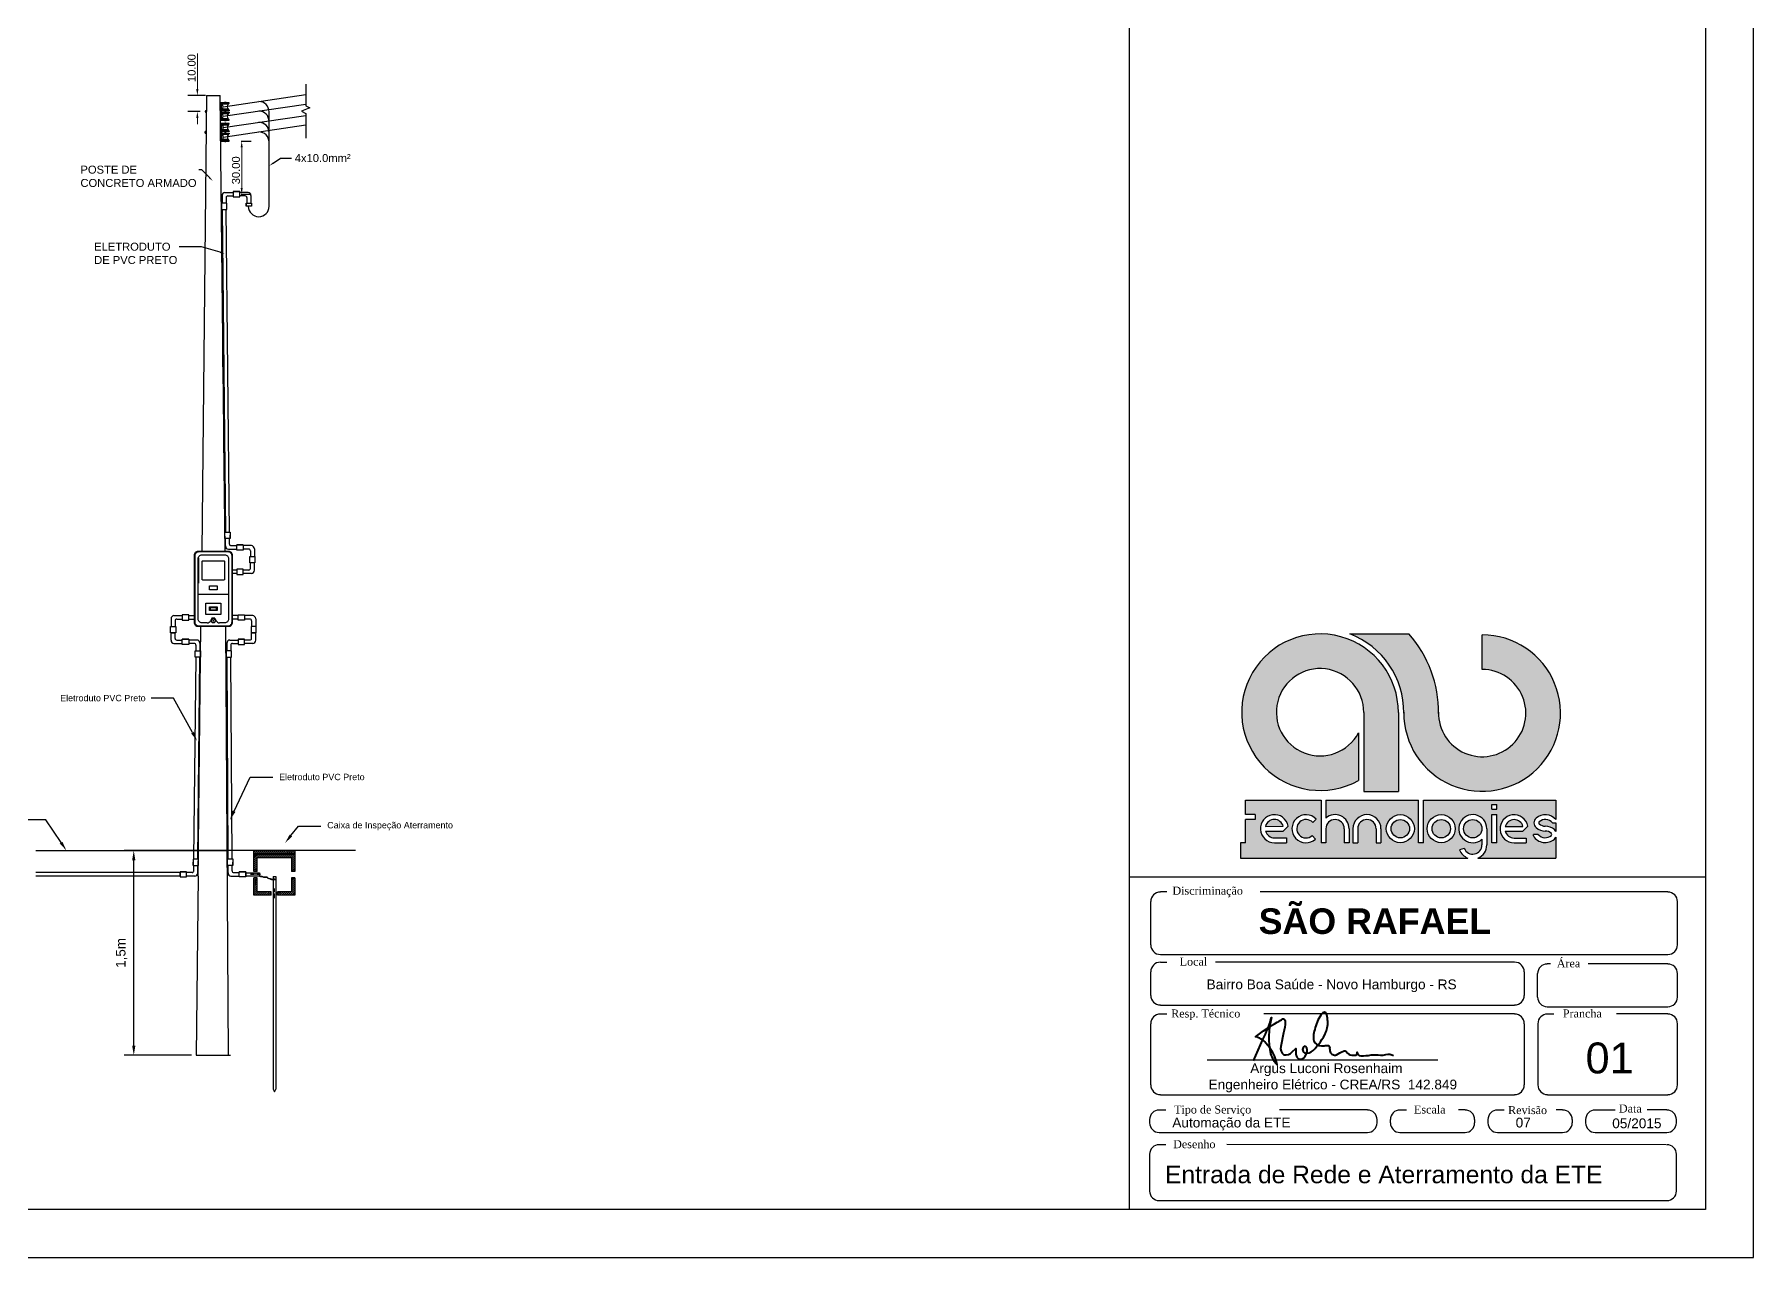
# Model space of a CAD drawing. Header units: millimetres. Extents: x 100 to 940, y 100 to 694.
# Drawn here: x 403 to 940, y 100 to 482 of the extents above; entities that cross this region are included whole.
import ezdxf
from ezdxf import colors
from ezdxf.entities.mleader import LeaderData, LeaderLine
from ezdxf.math import Vec2, Vec3

# ---------------------------------------------------------------- set-up
doc = ezdxf.new("R2010")
doc.units = ezdxf.units.MM
doc.linetypes.add('CENTER', pattern=[2, 1.25, -0.25, 0.25, -0.25])
doc.layers.add('selo', color=7, linetype='Continuous')
doc.styles.add('Notes', font='arial.ttf', dxfattribs={"height": 3})
doc.styles.get("Standard").update_dxf_attribs({"font": 'arial.ttf'})
doc.dimstyles.new('Electrical-Metric', dxfattribs={"dimtxt": 3, "dimasz": 3, "dimexe": 3, "dimexo": 1.5, "dimgap": 2, "dimtad": 1, "dimzin": 3, "dimdsep": 46, "dimtxsty": 'Standard', "dimcen": 3, "dimazin": 2, "dimtfac": 1, "dimtofl": 0, "dimtmove": 0, "dimatfit": 3, "dimfxl": 1, "dimfrac": 1, "dimtolj": 1, "dimtzin": 0, "dimarcsym": 0})
pattern_1 = [(45, (54.67514, -180.71044), (-0.31430896, 0.31430896), [])]

# ---------------------------------------------------------------- blocks, each defined once
blk = doc.blocks.new('*D146')
at = {"color": 0, "linetype": 'Continuous', "lineweight": -2, "transparency": 16777216}
for p, q in [((453.98, 227.25), (430.93, 227.25)), ((433.93, 166.25), (433.93, 224.25)), ((451.95, 163.25), (430.93, 163.25))]:
    blk.add_line(p, q, dxfattribs=at)
at = {"color": 0, "linetype": 'Continuous', "transparency": 16777216}
for points in [[(433.43, 224.25), (434.43, 224.25), (433.93, 227.25)], [(433.43, 166.25), (434.43, 166.25), (433.93, 163.25)]]:
    blk.add_solid(points, dxfattribs=at)
at = {"layer": 'Defpoints', "color": 0, "linetype": 'Continuous', "transparency": 16777216}
for p in [(433.93, 227.25), (455.48, 227.25), (453.45, 163.25)]:
    blk.add_point(p, dxfattribs=at)
at = {"color": 0, "linetype": 'Continuous', "transparency": 16777216, "insert": (430.13, 195.25), "char_height": 3, "attachment_point": 5, "rotation": 90}
blk.add_mtext('\\A1;1,5m', dxfattribs=at)
blk = doc.blocks.new('*D153')
at = {"color": 0, "lineweight": -2, "transparency": 16777216}
for p, q in [((467.48, 449.05), (470.65, 449.05)), ((467.48, 432.4), (470.65, 432.4))]:
    blk.add_line(p, q, dxfattribs=at)
at = {"color": 0, "lineweight": 5, "transparency": 16777216}
blk.add_line((467.65, 434.4), (467.65, 447.05), dxfattribs=at)
at = {"color": 0, "transparency": 16777216}
for points in [[(467.32, 447.05), (467.98, 447.05), (467.65, 449.05)], [(467.32, 434.4), (467.98, 434.4), (467.65, 432.4)]]:
    blk.add_solid(points, dxfattribs=at)
at = {"layer": 'Defpoints', "color": 0, "transparency": 16777216}
for p in [(465.98, 449.05), (467.65, 449.05), (465.98, 432.4)]:
    blk.add_point(p, dxfattribs=at)
at = {"color": 0, "transparency": 16777216, "insert": (465.87, 439.9), "char_height": 2.5, "attachment_point": 5, "rotation": 90}
blk.add_mtext('\\A1;30.00', dxfattribs=at)
blk = doc.blocks.new('*D156')
at = {"color": 0, "lineweight": 5, "transparency": 16777216}
for p, q in [((453.8, 465.27), (453.8, 476.46)), ((453.8, 456.29), (453.8, 454.29))]:
    blk.add_line(p, q, dxfattribs=at)
at = {"color": 0, "lineweight": -2, "transparency": 16777216}
for p, q in [((456.3, 463.27), (450.8, 463.27)), ((454.73, 458.29), (450.8, 458.29))]:
    blk.add_line(p, q, dxfattribs=at)
at = {"color": 0, "transparency": 16777216}
for points in [[(453.46, 465.27), (454.13, 465.27), (453.8, 463.27)], [(453.46, 456.29), (454.13, 456.29), (453.8, 458.29)]]:
    blk.add_solid(points, dxfattribs=at)
at = {"layer": 'Defpoints', "color": 0, "transparency": 16777216}
for p in [(453.8, 463.27), (457.8, 463.27), (456.23, 458.29)]:
    blk.add_point(p, dxfattribs=at)
at = {"color": 0, "transparency": 16777216, "insert": (452.02, 471.86), "char_height": 2.5, "attachment_point": 5, "rotation": 90}
blk.add_mtext('\\A1;10.00', dxfattribs=at)

msp = doc.modelspace()

# ---------------------------------------------------------------- hatches: boundary and pattern name
at = {"linetype": 'Continuous'}
h = msp.add_hatch(dxfattribs=at)
h.set_pattern_fill('ANSI31', color=256, scale=0.14)
h.set_pattern_definition(pattern_1)
h.paths.add_polyline_path([(471.443, 227.246), (471.443, 226.186), (484.293, 226.186), (484.293, 227.246)])
h = msp.add_hatch(dxfattribs=at)
h.set_pattern_fill('ANSI31', color=256, scale=0.14)
h.set_pattern_definition(pattern_1)
h.paths.add_polyline_path([(472.513, 214.396), (472.513, 218.751), (471.443, 218.751), (471.443, 213.326), (476.868, 213.326), (476.868, 214.396)], flags=17)
h.paths.add_polyline_path([(483.223, 220.751), (484.293, 220.751), (484.293, 226.166), (471.443, 226.166), (471.443, 220.751), (472.513, 220.751), (472.513, 225.106), (483.223, 225.106)])
h.paths.add_polyline_path([(484.293, 218.751), (483.223, 218.751), (483.223, 214.396), (478.868, 214.396), (478.868, 213.326), (484.293, 213.326)])
at = {"layer": 'selo'}
h = msp.add_hatch(color=0, dxfattribs=at)
h.dxf.hatch_style = 1
h.paths.add_polyline_path([(832.332, 294.976), (813.803, 294.976, -0.314958), (830.723, 270.213, 2.4111444), (855.212, 294.705), (855.212, 283.859, -2.4512895), (841.58, 270.517, 0.1824425)])
h.paths.add_polyline_path([(835.348, 243.041), (806.369, 243.041), (806.369, 237.406, -0.6429859), (813.628, 234.095), (813.628, 229.71), (812.117, 229.71), (812.117, 234.095, 1), (806.369, 234.095), (806.369, 229.71), (804.858, 229.71), (804.858, 243.041), (781.243, 243.041), (781.243, 238.48), (784.256, 238.48), (784.256, 236.969), (781.231, 236.969), (781.231, 229.71), (779.69, 229.71), (779.69, 224.92), (850.672, 224.92, -0.2140839), (848.152, 227.478), (849.605, 227.91, 0.8212421), (855.136, 229.007), (855.136, 230.784, -4.6020199), (856.647, 234.095), (856.647, 229.007, -0.3092381), (853.852, 224.92), (878.255, 224.92), (878.255, 231.448, -0.100697), (877.776, 230.829, -0.4598796), (871.2, 231.81), (871.2, 232.322), (872.69, 232.32, 0.4270744), (876.814, 231.998, 0.4108773), (876.815, 232.632, 0.1862025), (874.919, 233.365, -0.1813245), (872.046, 234.435, -0.458616), (872.044, 237.41, -0.4177401), (878.255, 236.929), (878.255, 243.041), (836.889, 243.041), (836.889, 229.707), (835.348, 229.707)])
h.paths.add_polyline_path([(834.016, 234.095, -1), (825.247, 234.095, -1)], flags=16)
h.paths.add_polyline_path([(832.506, 234.095, -1), (826.757, 234.095, -1)], flags=0)
h.paths.add_polyline_path([(846.795, 234.095, -1), (838.025, 234.095, -1)], flags=16)
h.paths.add_polyline_path([(845.284, 234.095, -1), (839.536, 234.095, -1)], flags=0)
h.paths.add_polyline_path([(823.586, 234.095), (823.586, 229.71), (822.075, 229.71), (822.075, 234.095, 1), (816.327, 234.095), (816.327, 229.71), (814.816, 229.71), (814.816, 234.095, -1)], flags=16)
h.paths.add_polyline_path([(858.22, 241.686), (859.761, 241.686), (859.761, 240.166), (858.22, 240.166)], flags=16)
h.paths.add_polyline_path([(858.22, 238.48), (859.761, 238.48), (859.761, 229.67), (858.22, 229.67)], flags=16)
h.paths.add_polyline_path([(869.471, 234.88), (867.938, 233.296), (862.393, 233.296, 0.3380231), (865.165, 231.18), (868.911, 231.18), (868.911, 229.67), (865.165, 229.67, -2.1236634)], flags=16)
h.paths.add_polyline_path([(862.385, 234.782, -0.7677784), (867.938, 234.811)], flags=0)
h.paths.add_polyline_path([(803.381, 237.046), (802.27, 236.023, 2.4142136), (802.101, 231.962), (803.124, 230.851, -2.4142136)], flags=16)
h.paths.add_polyline_path([(794.587, 234.921), (793.054, 233.337), (787.508, 233.337, 0.3380231), (790.281, 231.221), (794.027, 231.221), (794.027, 229.71), (790.281, 229.71, -2.1236634)], flags=16)
h.paths.add_polyline_path([(793.054, 234.852), (787.5, 234.823, -0.7677784)], flags=0)
h.paths.add_polyline_path([(826.757, 234.095, 1), (832.506, 234.095, 1)], flags=0)
h.paths.add_polyline_path([(845.284, 234.095, 1), (839.536, 234.095, 1)], flags=0)
h.paths.add_polyline_path([(849.388, 234.095, 1), (855.136, 234.095, 1)], flags=17)
h.paths.add_polyline_path([(867.938, 234.811, 0.7677784), (862.385, 234.782)], flags=0)
h.paths.add_polyline_path([(874.9, 234.875, -0.1813245), (877.774, 233.804, -0.1010132), (878.255, 233.184), (878.255, 235.918), (877.13, 235.919, 0.4270744), (873.006, 236.241, 0.4108773), (873.004, 235.608, 0.1862025)], flags=17)
h.paths.add_polyline_path([(793.054, 234.852, 0.7677784), (787.5, 234.823)], flags=0)
h = msp.add_hatch(color=0, dxfattribs=at)
h.dxf.hatch_style = 1
h.paths.add_polyline_path([(816.575, 249.205), (816.575, 264.057, -8.1827777), (818.191, 270.426), (818.191, 245.768), (829.005, 245.768), (829.005, 270.371, 3.7185239)])
h = msp.add_hatch(color=0, dxfattribs=at)
h.dxf.hatch_style = 1
h.paths.add_polyline_path([(787.5, 234.823), (793.054, 234.852, 0.7677784)])
h.paths.add_polyline_path([(826.757, 234.095, 1), (832.506, 234.095, 1)])
h.paths.add_polyline_path([(839.536, 234.095, 1), (845.284, 234.095, 1)])
h.paths.add_polyline_path([(862.385, 234.782), (867.938, 234.811, 0.7677784)])

# ---------------------------------------------------------------- linework, layer by layer
for p, q in [((745, 115), (745, 679)), ((456.654, 463.246), (460.954, 463.246)), ((461.88, 459.781), (487.648, 463.588)), ((487.648, 466.79), (487.648, 460.082)), ((456.352, 458.415), (456.227, 458.415)), ((456.227, 458.415), (456.227, 458.165)), ((456.227, 458.165), (456.352, 458.165)), ((456.602, 458.54), (456.352, 458.54)), ((456.352, 458.54), (456.352, 458.04)), ((456.352, 458.04), (456.601, 458.039)), ((456.602, 458.54), (456.6, 458.039)), ((463.757, 461.031), (461.007, 461.031)), ((461.007, 461.031), (461.007, 455.531)), ((463.757, 460.781), (461.257, 460.781)), ((461.257, 460.781), (461.257, 458.781)), ((461.257, 458.781), (463.757, 458.781)), ((463.757, 458.531), (461.257, 458.531)), ((461.257, 458.531), (461.257, 458.031)), ((461.257, 458.406), (461.382, 458.406)), ((461.257, 458.406), (461.257, 458.156)), ((461.257, 458.406), (461.382, 458.406)), ((461.257, 458.406), (461.257, 458.156)), ((461.377, 458.331), (461.257, 458.331)), ((461.377, 458.231), (461.257, 458.231)), ((461.382, 458.156), (461.257, 458.156)), ((461.382, 458.156), (461.257, 458.156)), ((461.257, 458.031), (463.757, 458.031)), ((463.757, 457.781), (461.257, 457.781)), ((461.257, 457.781), (461.257, 455.781)), ((461.377, 458.331), (461.382, 458.406)), ((461.377, 458.231), (461.377, 458.331)), ((461.377, 458.231), (461.382, 458.156)), ((461.387, 458.331), (461.382, 458.406)), ((461.387, 458.231), (461.382, 458.156)), ((461.387, 458.231), (461.387, 458.331)), ((463.455, 460.555), (461.558, 460.555)), ((463.455, 457.555), (461.558, 457.555)), ((463.454, 459.009), (461.56, 459.009)), ((463.382, 460.781), (461.632, 460.781)), ((463.382, 458.781), (461.632, 458.781)), ((463.382, 457.781), (461.632, 457.781)), ((461.88, 456.782), (487.648, 460.589)), ((461.913, 453.281), (487.681, 457.088)), ((462.757, 461.081), (462.257, 461.081)), ((462.257, 461.081), (462.257, 461.031)), ((462.257, 461.031), (462.757, 461.031)), ((462.257, 458.531), (462.257, 458.481)), ((462.757, 458.531), (462.257, 458.531)), ((462.257, 458.481), (462.757, 458.481)), ((462.757, 458.081), (462.257, 458.081)), ((462.257, 458.081), (462.257, 458.031)), ((462.257, 458.031), (462.757, 458.031)), ((462.632, 461.131), (462.382, 461.131)), ((462.382, 461.131), (462.382, 461.081)), ((462.382, 458.481), (462.382, 458.431)), ((462.382, 458.431), (462.632, 458.431)), ((462.632, 458.131), (462.382, 458.131)), ((462.382, 458.131), (462.382, 458.081)), ((462.632, 461.081), (462.632, 461.131)), ((462.632, 458.431), (462.632, 458.481)), ((462.632, 458.081), (462.632, 458.131)), ((462.757, 461.031), (462.757, 461.081)), ((462.757, 458.481), (462.757, 458.531)), ((462.757, 458.031), (462.757, 458.081)), ((463.757, 460.781), (463.757, 461.031)), ((463.757, 458.781), (463.757, 458.531)), ((463.757, 458.031), (463.757, 457.781)), ((476.225, 428.65), (476.225, 458.17)), ((488.962, 459.463), (486.306, 458.416)), ((486.306, 458.416), (487.648, 457.702)), ((487.648, 460.082), (488.962, 459.463)), ((487.648, 457.702), (487.648, 449.938)), ((456.283, 451.916), (456.158, 451.916)), ((456.158, 451.916), (456.158, 451.666)), ((456.158, 451.666), (456.283, 451.666)), ((456.533, 452.041), (456.283, 452.041)), ((456.283, 452.041), (456.283, 451.541)), ((456.283, 451.541), (456.532, 451.54)), ((456.533, 452.041), (456.531, 451.54)), ((461.007, 455.531), (463.757, 455.531)), ((463.79, 454.532), (461.04, 454.532)), ((461.04, 454.532), (461.04, 449.032)), ((461.257, 455.781), (463.757, 455.781)), ((463.79, 454.282), (461.29, 454.282)), ((461.29, 454.282), (461.29, 452.282)), ((461.29, 452.282), (463.79, 452.282)), ((463.79, 452.032), (461.29, 452.032)), ((461.29, 452.032), (461.29, 451.532)), ((461.29, 451.907), (461.415, 451.907)), ((461.29, 451.907), (461.29, 451.657)), ((461.29, 451.907), (461.415, 451.907)), ((461.29, 451.907), (461.29, 451.657)), ((461.29, 451.907), (461.415, 451.907)), ((461.29, 451.907), (461.29, 451.657)), ((461.41, 451.832), (461.29, 451.832)), ((461.41, 451.732), (461.29, 451.732)), ((461.415, 451.657), (461.29, 451.657)), ((461.415, 451.657), (461.29, 451.657)), ((461.415, 451.657), (461.29, 451.657)), ((461.29, 451.532), (463.79, 451.532)), ((463.79, 451.282), (461.29, 451.282)), ((461.29, 451.282), (461.29, 449.282)), ((461.41, 451.832), (461.415, 451.907)), ((461.41, 451.732), (461.41, 451.832)), ((461.41, 451.732), (461.415, 451.657)), ((461.42, 451.832), (461.415, 451.907)), ((461.42, 451.732), (461.415, 451.657)), ((461.42, 451.732), (461.42, 451.832)), ((463.454, 456.009), (461.56, 456.009)), ((463.488, 454.055), (461.591, 454.055)), ((463.487, 452.509), (461.593, 452.509)), ((463.382, 455.781), (461.632, 455.781)), ((463.415, 454.282), (461.665, 454.282)), ((463.415, 452.282), (461.665, 452.282)), ((463.415, 451.282), (461.665, 451.282)), ((461.913, 450.281), (487.681, 454.088)), ((462.257, 455.531), (462.257, 455.481)), ((462.757, 455.531), (462.257, 455.531)), ((462.257, 455.481), (462.757, 455.481)), ((462.79, 454.582), (462.29, 454.582)), ((462.29, 454.582), (462.29, 454.532)), ((462.29, 454.532), (462.79, 454.532)), ((462.29, 452.032), (462.29, 451.982)), ((462.79, 452.032), (462.29, 452.032)), ((462.29, 451.982), (462.79, 451.982)), ((462.79, 451.582), (462.29, 451.582)), ((462.29, 451.582), (462.29, 451.532)), ((462.29, 451.532), (462.79, 451.532)), ((462.382, 455.481), (462.382, 455.431)), ((462.382, 455.431), (462.632, 455.431)), ((462.665, 454.632), (462.415, 454.632)), ((462.415, 454.632), (462.415, 454.582)), ((462.415, 451.982), (462.415, 451.932)), ((462.415, 451.932), (462.665, 451.932)), ((462.665, 451.632), (462.415, 451.632)), ((462.415, 451.632), (462.415, 451.582)), ((462.632, 455.431), (462.632, 455.481)), ((462.665, 454.582), (462.665, 454.632)), ((462.665, 451.932), (462.665, 451.982)), ((462.665, 451.582), (462.665, 451.632)), ((462.757, 455.481), (462.757, 455.531)), ((462.79, 454.532), (462.79, 454.582)), ((462.79, 451.982), (462.79, 452.032)), ((462.79, 451.532), (462.79, 451.582)), ((463.757, 455.531), (463.757, 455.781)), ((463.79, 454.282), (463.79, 454.532)), ((463.79, 452.282), (463.79, 452.032)), ((463.79, 451.532), (463.79, 451.282)), ((461.04, 449.032), (463.79, 449.032)), ((461.29, 449.282), (463.79, 449.282)), ((463.488, 451.055), (461.591, 451.055)), ((463.487, 449.509), (461.593, 449.509)), ((463.415, 449.282), (461.665, 449.282)), ((462.29, 449.032), (462.29, 448.982)), ((462.79, 449.032), (462.29, 449.032)), ((462.29, 448.982), (462.79, 448.982)), ((462.415, 448.982), (462.415, 448.932)), ((462.415, 448.932), (462.665, 448.932)), ((462.665, 448.932), (462.665, 448.982)), ((462.79, 448.982), (462.79, 449.032)), ((463.79, 449.032), (463.79, 449.282)), ((461.509, 431.99), (461.509, 429.649)), ((462.419, 432.987), (465.026, 432.987)), ((462.776, 431.399), (462.776, 429.649)), ((463.276, 431.899), (465.026, 431.899)), ((465.026, 433.259), (467.026, 433.259)), ((465.026, 431.81), (465.026, 431.626)), ((469.632, 432.987), (467.026, 432.987)), ((468.776, 431.899), (467.026, 431.899)), ((469.276, 431.399), (469.276, 429.649)), ((470.542, 431.99), (470.542, 429.649)), ((461.509, 429.649), (461.326, 429.649)), ((461.326, 429.649), (461.326, 427.649)), ((461.405, 427.649), (462.88, 427.649)), ((461.53, 427.649), (462.584, 326.817)), ((463.851, 326.817), (462.797, 427.649)), ((469.092, 429.649), (469.092, 428.649)), ((470.725, 428.649), (469.092, 428.649)), ((470.542, 429.649), (470.725, 429.649)), ((462.584, 324.817), (462.401, 324.817)), ((462.584, 322.476), (462.584, 324.817)), ((463.851, 323.067), (463.851, 324.817)), ((464.034, 324.817), (464.034, 325.817)), ((464.351, 322.567), (466.101, 322.567)), ((468.101, 322.84), (466.101, 322.84)), ((470.707, 322.567), (468.101, 322.567)), ((454.117, 318.804), (454.117, 314.817)), ((463.494, 321.479), (466.101, 321.479)), ((469.851, 321.479), (468.101, 321.479)), ((468.101, 321.39), (468.101, 321.207)), ((470.351, 320.979), (470.351, 319.229)), ((470.351, 317.204), (470.351, 317.229)), ((470.351, 315.454), (470.351, 317.204)), ((471.617, 321.57), (471.617, 319.229)), ((471.617, 319.229), (471.8, 319.229)), ((471.617, 314.863), (471.617, 317.204)), ((471.8, 319.229), (471.8, 317.229)), ((454.117, 314.817), (454.117, 310.83)), ((466.101, 314.954), (464.711, 314.954)), ((466.101, 313.866), (464.711, 313.866)), ((466.101, 313.777), (466.101, 313.594)), ((469.851, 314.954), (468.101, 314.954)), ((470.707, 313.866), (468.101, 313.866)), ((451.096, 300.776), (451.096, 300.96)), ((466.513, 300.776), (466.513, 300.96)), ((445.58, 299.69), (445.58, 297.349)), ((446.49, 300.687), (449.096, 300.687)), ((446.846, 299.099), (446.846, 297.349)), ((446.846, 297.349), (446.846, 297.324)), ((447.346, 299.599), (449.096, 299.599)), ((451.096, 300.687), (452.898, 300.687)), ((451.096, 299.599), (452.898, 299.599)), ((454.051, 219.28), (454.899, 297.246)), ((466.513, 300.687), (464.711, 300.687)), ((466.513, 299.599), (464.711, 299.599)), ((471.119, 300.687), (468.513, 300.687)), ((470.263, 299.599), (468.513, 299.599)), ((470.763, 299.099), (470.763, 297.349)), ((470.763, 297.349), (470.763, 297.324)), ((472.029, 299.69), (472.029, 297.349)), ((445.58, 295.324), (446.846, 295.324)), ((445.58, 292.983), (445.58, 295.324)), ((446.49, 291.986), (449.096, 291.986)), ((446.846, 293.574), (446.846, 295.324)), ((447.346, 293.074), (449.096, 293.074)), ((451.096, 293.347), (449.096, 293.347)), ((453.703, 293.074), (451.096, 293.074)), ((452.846, 291.986), (451.096, 291.986)), ((451.096, 291.897), (451.096, 291.714)), ((453.346, 291.486), (453.346, 289.736)), ((454.612, 292.077), (454.612, 289.736)), ((462.997, 292.077), (462.997, 289.736)), ((463.907, 293.074), (466.513, 293.074)), ((464.263, 291.486), (464.263, 289.736)), ((464.763, 291.986), (466.513, 291.986)), ((466.513, 293.347), (468.513, 293.347)), ((466.513, 291.897), (466.513, 291.714)), ((470.263, 293.074), (468.513, 293.074)), ((471.119, 291.986), (468.513, 291.986)), ((470.763, 293.574), (470.763, 295.324)), ((472.029, 295.324), (470.763, 295.324)), ((472.029, 292.983), (472.029, 295.324)), ((453.324, 287.736), (452.635, 224.618)), ((454.716, 287.736), (453.242, 287.736)), ((453.901, 224.618), (454.591, 287.736)), ((454.612, 289.736), (454.796, 289.736)), ((454.796, 289.736), (454.796, 287.736)), ((462.997, 289.736), (462.813, 289.736)), ((462.813, 289.736), (462.813, 287.736)), ((462.893, 287.736), (464.367, 287.736)), ((463.008, 287.736), (463.373, 224.618)), ((464.639, 224.618), (464.275, 287.736)), ((454.138, 227.246), (453.05, 227.246)), ((454.138, 227.246), (463.471, 227.246)), ((448.409, 220.35), (403.354, 220.35)), ((448.409, 220.622), (450.409, 220.622)), ((448.409, 219.262), (448.409, 220.35)), ((452.159, 220.35), (450.409, 220.35)), ((452.476, 222.6), (452.476, 223.6)), ((452.659, 220.85), (452.659, 222.6)), ((453.925, 220.258), (453.925, 222.6)), ((453.925, 222.6), (454.109, 222.6)), ((463.385, 222.618), (463.201, 222.618)), ((463.385, 220.277), (463.385, 222.618)), ((464.651, 220.868), (464.651, 222.618)), ((464.834, 222.618), (464.834, 223.618)), ((465.151, 220.368), (466.901, 220.368)), ((468.901, 220.641), (466.901, 220.641)), ((468.901, 219.28), (468.901, 220.368)), ((484.293, 220.751), (483.223, 220.751)), ((448.409, 219.262), (403.354, 219.262)), ((448.409, 219.173), (448.409, 218.989)), ((453.015, 219.262), (450.409, 219.262)), ((464.295, 219.28), (466.901, 219.28)), ((468.901, 219.191), (468.901, 219.007)), ((477.46, 219.099), (478.276, 219.099)), ((484.293, 218.751), (483.223, 218.751))]:
    msp.add_line(p, q)
at = {"linetype": 'Continuous'}
for p, q in [((456.654, 463.246), (455.156, 320.871)), ((462.442, 320.871), (460.954, 463.246)), ((461.811, 378.446), (461.73, 390.442)), ((462.442, 320.871), (462.057, 355.946)), ((463.53, 307.286), (454.08, 307.286)), ((463.53, 309.058), (463.53, 305.515)), ((458.332, 299.862), (457.948, 299.085)), ((459.277, 299.862), (458.332, 299.862)), ((459.277, 299.862), (459.661, 299.085)), ((463.545, 163.246), (462.701, 297.246)), ((403.354, 227.246), (463.471, 227.246)), ((503.223, 227.246), (439.663, 227.246)), ((468.901, 220.295), (473.229, 220.295)), ((472.513, 220.751), (471.443, 220.751)), ((473.229, 220.295), (473.229, 219.207)), ((454.051, 219.28), (453.454, 163.246)), ((473.229, 219.207), (468.901, 219.202)), ((472.513, 218.751), (471.443, 218.751)), ((473.229, 219.403), (473.513, 219.27)), ((473.229, 219.256), (473.531, 219.11)), ((473.513, 219.27), (473.958, 219.27)), ((473.531, 219.11), (473.778, 219.11)), ((473.778, 219.11), (474.047, 219.11)), ((473.958, 219.27), (474.361, 219.025)), ((474.047, 219.11), (474.417, 218.931)), ((474.361, 219.025), (474.664, 219.025)), ((474.417, 218.931), (474.776, 218.931)), ((474.664, 219.025), (475.057, 219.025)), ((474.776, 218.931), (475.034, 218.931)), ((475.034, 218.931), (475.472, 218.931)), ((475.057, 219.025), (475.472, 219.025)), ((475.472, 219.025), (475.965, 218.645)), ((475.472, 218.931), (475.774, 218.628)), ((475.774, 218.628), (476.167, 218.483)), ((475.965, 218.645), (476.195, 218.531)), ((476.167, 218.483), (476.425, 218.483)), ((476.195, 218.531), (476.537, 218.531)), ((476.425, 218.483), (476.806, 218.303)), ((476.537, 218.531), (476.851, 218.383)), ((476.806, 218.303), (476.997, 218.214)), ((476.851, 218.383), (477.11, 218.261)), ((476.997, 218.214), (477.46, 218.214)), ((477.11, 218.261), (477.322, 218.261)), ((477.322, 218.261), (477.46, 218.261)), ((477.46, 219.099), (477.46, 152.637)), ((478.018, 218.261), (477.46, 218.261)), ((477.46, 218.214), (477.704, 218.214)), ((477.704, 218.214), (477.523, 218.214)), ((477.704, 218.214), (478.096, 218.214)), ((478.276, 218.214), (477.704, 218.214)), ((477.782, 218.261), (478.276, 218.261)), ((478.276, 219.099), (478.276, 152.637)), ((476.868, 213.326), (476.868, 214.396)), ((478.868, 213.326), (478.868, 214.396)), ((453.454, 163.246), (464.154, 163.246)), ((477.46, 152.637), (477.868, 151.821)), ((477.868, 151.821), (478.276, 152.637))]:
    msp.add_line(p, q, dxfattribs=at)
at = {"linetype": 'CENTER'}
for p, q in [((473.513, 219.751), (470.443, 219.751)), ((477.868, 212.326), (477.868, 215.396))]:
    msp.add_line(p, q, dxfattribs=at)
for points in [[(100, 100), (940, 100), (940, 693.939), (100, 693.939)], [(150, 679), (925, 679), (925, 115), (150, 115)], [(465.026, 433.259), (465.026, 431.626), (467.026, 431.626), (467.026, 433.259)], [(462.959, 429.649), (461.326, 429.649), (461.326, 427.649), (462.959, 427.649)], [(462.401, 326.817), (464.034, 326.817), (464.034, 324.817), (462.401, 324.817)], [(468.101, 322.84), (468.101, 321.207), (466.101, 321.207), (466.101, 322.84)], [(470.167, 319.229), (471.8, 319.229), (471.8, 317.229), (470.167, 317.229)], [(466.101, 315.227), (466.101, 313.594), (468.101, 313.594), (468.101, 315.227)], [(451.096, 299.327), (451.096, 300.96), (449.096, 300.96), (449.096, 299.327)], [(466.513, 299.326), (466.513, 300.96), (468.513, 300.96), (468.513, 299.326)], [(447.03, 295.324), (445.396, 295.324), (445.396, 297.324), (447.03, 297.324)], [(470.58, 295.324), (472.213, 295.324), (472.213, 297.324), (470.58, 297.324)], [(451.096, 293.347), (451.096, 291.714), (449.096, 291.714), (449.096, 293.347)], [(466.513, 293.347), (466.513, 291.714), (468.513, 291.714), (468.513, 293.347)], [(453.163, 289.736), (454.796, 289.736), (454.796, 287.736), (453.163, 287.736)], [(464.447, 289.736), (462.813, 289.736), (462.813, 287.736), (464.447, 287.736)], [(448.409, 220.622), (448.409, 218.989), (450.409, 218.989), (450.409, 220.622)], [(454.109, 224.6), (452.476, 224.6), (452.476, 222.6), (454.109, 222.6)], [(463.201, 224.618), (464.834, 224.618), (464.834, 222.618), (463.201, 222.618)], [(468.901, 220.641), (468.901, 219.007), (466.901, 219.007), (466.901, 220.641)]]:
    msp.add_lwpolyline(points, close=True)
for points in [[(469.092, 428.649), (469.092, 429.649), (470.725, 429.649), (470.725, 428.649)], [(464.034, 325.817), (464.034, 324.817), (462.401, 324.817), (462.401, 325.817)], [(452.476, 223.6), (452.476, 222.6), (454.109, 222.6), (454.109, 223.6)], [(464.834, 223.618), (464.834, 222.618), (463.201, 222.618), (463.201, 223.618)]]:
    msp.add_lwpolyline(points)
at = {"linetype": 'Continuous'}
for points in [[(454.08, 320.871), (463.53, 320.871, -0.4142136), (464.711, 319.69), (464.711, 298.427, -0.4142136), (463.53, 297.246), (454.08, 297.246, -0.4142136), (452.898, 298.427), (452.898, 319.69, -0.4142136)], [(454.257, 320.694), (463.352, 320.694, -0.4142136), (464.534, 319.512), (464.534, 298.604, -0.4142136), (463.352, 297.423), (454.257, 297.423, -0.4142136), (453.076, 298.604), (453.076, 319.512, -0.4142136)]]:
    msp.add_lwpolyline(points, format="xyb", close=True, dxfattribs=at)
msp.add_lwpolyline([(456.889, 298.427), (455.261, 298.427, -0.4142136), (454.08, 299.608), (454.08, 318.508, -0.4142136), (455.261, 319.69), (462.348, 319.69, -0.4142136), (463.53, 318.508), (463.53, 299.608, -0.4142136), (462.348, 298.427), (460.72, 298.427)], format="xyb", dxfattribs=at)
msp.add_lwpolyline([(455.494, 317.807), (462.115, 317.807, -0.4142136), (462.325, 317.597), (462.325, 312.037, -0.4142136), (462.115, 311.827), (455.494, 311.827, -0.4142136), (455.284, 312.037), (455.284, 317.597, -0.4142136)], format="xyb", close=True)
for points in [[(457.623, 309.973), (459.986, 309.973), (459.986, 308.791), (457.623, 308.791)], [(456.442, 304.629), (461.167, 304.629), (461.167, 301.085), (456.442, 301.085)], [(457.623, 303.447), (459.986, 303.447), (459.986, 302.266), (457.623, 302.266)], [(457.919, 303.27), (459.691, 303.27), (459.691, 302.443), (457.919, 302.443)], [(471.443, 227.246), (484.293, 227.246), (484.293, 226.186), (471.443, 226.186)]]:
    msp.add_lwpolyline(points, close=True, dxfattribs=at)
for points in [[(471.443, 220.751), (471.443, 226.166), (484.293, 226.166), (484.293, 220.751)], [(472.513, 220.751), (472.513, 225.106), (483.223, 225.106), (483.223, 220.751)], [(476.868, 213.326), (471.443, 213.326), (471.443, 218.751)], [(476.868, 214.396), (472.513, 214.396), (472.513, 218.751)], [(484.293, 218.751), (484.293, 213.326), (478.868, 213.326)], [(483.223, 218.751), (483.223, 214.396), (478.868, 214.396)]]:
    msp.add_lwpolyline(points, dxfattribs=at)
for radius in [0.657, 0.592, 0.104]:
    msp.add_circle((458.805, 299.084), radius)
for centre, radius, start, end in [((461.632, 460.656), 0.125, 90, 233.94909), ((461.632, 458.906), 0.125, 125.18363, 270), ((461.632, 457.656), 0.125, 90, 233.94909), ((460.786, 459.781), 1.093, 315.02868, 45.08528), ((460.786, 456.781), 1.093, 315.02868, 45.08528), ((464.227, 459.781), 1.093, 134.90969, 224.97636), ((464.227, 456.781), 1.093, 134.90969, 224.97636), ((463.382, 460.656), 0.125, 306.05091, 90), ((463.382, 458.906), 0.125, 270, 54.81637), ((463.382, 457.656), 0.125, 306.05091, 90), ((472.975, 458.17), 3.25, 0, 90), ((472.975, 455.171), 3.25, 0, 90), ((461.632, 455.906), 0.125, 125.18363, 270), ((461.665, 454.157), 0.125, 90, 233.94909), ((461.665, 452.407), 0.125, 125.18363, 270), ((461.665, 451.157), 0.125, 90, 233.94909), ((460.819, 453.281), 1.093, 315.02868, 45.08528), ((464.26, 453.281), 1.093, 134.90969, 224.97636), ((463.382, 455.906), 0.125, 270, 54.81637), ((463.415, 454.157), 0.125, 306.05091, 90), ((463.415, 452.407), 0.125, 270, 54.81637), ((463.415, 451.157), 0.125, 306.05091, 90), ((472.975, 448.666), 3.25, 0, 90), ((472.976, 451.666), 3.25, 0, 90), ((461.665, 449.407), 0.125, 125.18363, 270), ((460.819, 450.281), 1.093, 315.02868, 45.08528), ((464.26, 450.281), 1.093, 134.90969, 224.97636), ((463.415, 449.407), 0.125, 270, 54.81637), ((472.975, 428.65), 3.25, 180, 0)]:
    msp.add_arc(centre, radius, start, end)
for centre, radius, start, end in [((462.507, 431.993), 0.998, 95.06564, 180.14691), ((463.276, 431.399), 0.5, 89.99872, 180.00506), ((468.776, 431.399), 0.5, 359.99494, 90.00128), ((469.544, 431.993), 0.998, 359.85309, 84.93436), ((463.582, 322.473), 0.998, 179.85309, 264.93436), ((464.351, 323.067), 0.5, 179.99494, 270.00128), ((470.619, 321.573), 0.998, 359.85309, 84.93436), ((469.851, 320.979), 0.5, 359.99494, 90.00128), ((469.851, 315.454), 0.5, 269.99856, 0.0049), ((470.619, 314.86), 0.998, 275.06548, 0.14675), ((446.578, 299.693), 0.998, 95.0658, 180.14707), ((447.346, 299.099), 0.5, 89.99888, 180.00522), ((456.889, 299.608), 1.181, 270, 333.7082), ((460.72, 299.608), 1.181, 206.2918, 270), ((470.263, 299.099), 0.5, 359.99543, 90.00176), ((471.031, 299.693), 0.998, 359.85357, 84.93484), ((446.578, 292.98), 0.998, 179.85309, 264.93436), ((447.346, 293.574), 0.5, 179.99494, 270.00128), ((452.846, 291.486), 0.5, 359.99494, 90.00128), ((453.614, 292.08), 0.998, 359.85309, 84.93436), ((463.995, 292.08), 0.998, 95.06628, 180.14755), ((464.763, 291.486), 0.5, 89.99936, 180.0057), ((470.263, 293.574), 0.5, 269.99936, 0.0057), ((471.031, 292.98), 0.998, 275.06628, 0.14755), ((452.159, 220.85), 0.5, 269.99872, 0.00506), ((452.927, 220.256), 0.998, 275.06564, 0.14691), ((464.383, 220.274), 0.998, 179.85309, 264.93436), ((465.151, 220.868), 0.5, 179.99494, 270.00128)]:
    msp.add_arc(centre, radius, start, end, dxfattribs=at)
at = {"layer": 'selo', "color": 0}
for p, q in [((813.803, 294.976), (832.332, 294.976)), ((855.212, 283.859), (855.212, 294.705)), ((818.191, 270.426), (818.191, 245.768)), ((829.005, 270.371), (829.005, 245.768)), ((816.575, 264.057), (816.575, 249.205)), ((781.243, 238.48), (781.243, 243.041)), ((781.243, 243.041), (804.858, 243.041)), ((804.858, 243.041), (804.858, 229.71)), ((806.369, 243.041), (806.369, 237.406)), ((806.369, 243.041), (835.348, 243.041)), ((818.191, 245.768), (829.005, 245.768)), ((835.348, 229.707), (835.348, 243.041)), ((836.889, 243.041), (878.255, 243.041)), ((836.889, 229.707), (836.889, 243.006)), ((878.255, 243.041), (878.255, 236.929)), ((781.231, 229.71), (781.231, 236.969)), ((784.256, 236.969), (781.231, 236.969)), ((784.256, 238.48), (781.243, 238.48)), ((784.256, 238.48), (784.256, 236.969)), ((802.27, 236.023), (803.381, 237.046)), ((858.22, 240.166), (858.22, 241.686)), ((858.22, 241.686), (859.761, 241.686)), ((858.22, 240.166), (859.761, 240.166)), ((858.22, 229.67), (858.22, 238.48)), ((858.22, 238.48), (859.761, 238.48)), ((859.761, 240.166), (859.761, 241.686)), ((859.761, 229.67), (859.761, 238.48)), ((787.5, 234.823), (793.054, 234.852)), ((787.508, 233.337), (793.054, 233.337)), ((790.281, 231.221), (794.027, 231.221)), ((793.054, 233.337), (794.587, 234.921)), ((794.027, 231.221), (794.027, 229.71)), ((802.101, 231.962), (803.124, 230.851)), ((806.369, 234.095), (806.369, 229.71)), ((812.117, 234.095), (812.117, 229.71)), ((813.628, 234.095), (813.628, 229.71)), ((814.816, 234.095), (814.816, 229.71)), ((816.327, 234.095), (816.327, 229.71)), ((822.075, 234.095), (822.075, 229.71)), ((823.586, 234.095), (823.586, 229.71)), ((856.647, 234.095), (856.647, 229.007)), ((862.385, 234.782), (867.938, 234.811)), ((862.393, 233.296), (867.938, 233.296)), ((865.165, 231.18), (868.911, 231.18)), ((867.938, 233.296), (869.471, 234.88)), ((868.911, 231.18), (868.911, 229.67)), ((872.69, 232.32), (871.2, 232.322)), ((871.2, 231.81), (871.2, 232.322)), ((877.13, 235.919), (878.255, 235.918)), ((878.255, 235.918), (878.255, 233.184)), ((878.255, 231.448), (878.255, 224.92)), ((781.231, 229.71), (779.69, 229.71)), ((779.69, 229.71), (779.69, 224.92)), ((790.281, 229.71), (794.027, 229.71)), ((806.369, 229.71), (804.858, 229.71)), ((813.628, 229.71), (812.117, 229.71)), ((814.816, 229.71), (816.327, 229.71)), ((822.075, 229.71), (823.586, 229.71)), ((830.17, 229.743), (829.632, 229.71)), ((836.889, 229.707), (835.348, 229.707)), ((849.605, 227.91), (848.152, 227.478)), ((855.136, 230.784), (855.136, 229.007)), ((859.761, 229.67), (858.22, 229.67)), ((865.165, 229.67), (868.911, 229.67)), ((779.69, 224.92), (850.672, 224.92)), ((853.852, 224.92), (878.255, 224.92)), ((745, 219), (925, 219)), ((751.607, 211.283), (751.607, 197.783)), ((756.689, 214.332), (754.656, 214.332)), ((913.214, 214.332), (785.841, 214.332)), ((916.263, 197.783), (916.263, 211.283)), ((754.656, 194.734), (913.214, 194.734)), ((751.607, 189.347), (751.607, 181.994)), ((754.656, 192.396), (756.689, 192.396)), ((865.345, 192.396), (771.935, 192.396)), ((868.395, 181.994), (868.395, 189.347)), ((872.46, 181.435), (872.46, 188.788)), ((876.564, 191.837), (875.509, 191.837)), ((913.214, 191.837), (888.362, 191.837)), ((916.263, 181.435), (916.263, 188.788)), ((754.656, 178.944), (865.345, 178.944)), ((875.509, 178.385), (913.214, 178.385)), ((751.607, 173.136), (751.607, 153.977)), ((754.656, 176.185), (756.689, 176.185)), ((865.345, 176.185), (786.998, 176.185)), ((868.395, 153.977), (868.395, 173.136)), ((872.551, 173.136), (872.551, 153.977)), ((875.6, 176.185), (877.633, 176.185)), ((913.214, 176.185), (897.135, 176.189)), ((916.263, 153.977), (916.263, 173.136)), ((769.313, 161.862), (841.301, 161.862)), ((754.656, 150.928), (865.345, 150.928)), ((875.6, 150.928), (913.214, 150.928)), ((754.309, 146.198), (756.342, 146.198)), ((819.358, 146.198), (791.916, 146.198)), ((829.522, 146.198), (831.555, 146.198)), ((849.85, 146.198), (847.818, 146.198)), ((860.014, 146.198), (862.047, 146.198)), ((880.342, 146.198), (878.31, 146.198)), ((890.506, 146.198), (896.702, 146.198)), ((912.867, 146.198), (906.789, 146.198)), ((751.26, 143.148), (751.26, 142.132)), ((822.408, 142.132), (822.408, 143.148)), ((826.473, 143.148), (826.473, 142.132)), ((852.9, 142.132), (852.9, 143.148)), ((856.965, 143.148), (856.965, 142.132)), ((883.392, 142.132), (883.392, 143.148)), ((887.457, 143.148), (887.457, 142.132)), ((915.916, 142.132), (915.916, 143.148)), ((754.309, 139.083), (819.358, 139.083)), ((754.309, 135.362), (756.342, 135.362)), ((912.721, 135.313), (775.47, 135.362)), ((829.522, 139.083), (849.85, 139.083)), ((860.014, 139.083), (880.342, 139.083)), ((890.506, 139.083), (912.867, 139.083)), ((751.26, 132.313), (751.26, 120.825)), ((915.892, 120.81), (915.941, 132.313)), ((754.309, 117.825), (912.892, 117.825))]:
    msp.add_line(p, q, dxfattribs=at)
msp.add_lwpolyline([(745, 115), (745, 219), (925, 219), (925, 115)], close=True, dxfattribs=at)
at = {"layer": 'selo', "color": 0, "linetype": 'Continuous', "lineweight": 40, "transparency": 33554687}
msp.add_lwpolyline([(783.715, 161.571), (786.63, 168.216, 0.0599304), (789.332, 175.039, 0.114734), (789.083, 163.667, 0.1055746), (791.11, 160.291, 0.1527921), (787.626, 167.079, 0.174248), (784.39, 169.033, -0.042414), (791.181, 173.618, 0.0315245), (792.887, 174.613, -0.5909512), (793.634, 173.831, -0.0720003), (793.172, 170.242), (792.283, 166.013, 0.292783), (793.279, 163.419, 0.292783), (795.874, 164.343), (797.012, 165.373, 0.0842368), (797.118, 163.205, 0.426622), (798.789, 162.033, 0.2406477), (800.531, 164.414, 0.3821758), (799.642, 166.155, 0.4936061), (799.642, 163.987, 0.2209073), (802.416, 164.769, 0.0807285), (806.398, 170.455, 0.1135703), (806.913, 174.353, 0.1019582), (806.479, 176.38, 0.3561959), (805.743, 176.663, 0.1925252), (804.762, 175.821, 0.0988767), (802.913, 171.308, 0.195151), (802.807, 167.221, 0.2463023), (805.864, 166.262, -0.1244237), (807.065, 166.311, -0.323775), (807.565, 165.755, 0.1156411), (807.713, 164.343, 0.4327556), (809.704, 163.419, -0.0314428), (811.857, 164.539, -0.3432079), (812.819, 164.331, 0.2483362), (814.468, 163.277), (815.444, 163.245, 0.5538728), (816.152, 164.188, 0.4741882), (817.241, 163.134, 0.0489926), (820.548, 163.348, -0.0709642), (823.463, 163.312, 0.086771), (825.089, 163.518, -0.1513319), (827.532, 163.236)], format="xyb", dxfattribs=at)
at = {"layer": 'selo', "color": 0}
for centre, radius in [((829.632, 234.095), 4.385), ((829.632, 234.095), 2.874), ((842.41, 234.095), 4.385), ((842.41, 234.095), 2.874), ((852.262, 234.095), 2.874)]:
    msp.add_circle(centre, radius, dxfattribs=at)
for centre, radius, start, end in [((804.537, 270.507), 24.468, 359.67995, 299.47158), ((804.557, 270.496), 26.168, 359.37989, 69.30885), ((855.191, 270.236), 24.468, 179.36588, 89.95278), ((804.557, 270.496), 37.024, 359.35419, 41.3911), ((804.549, 270.498), 13.643, 359.69791, 331.82812), ((855.212, 270.225), 13.634, 178.81377, 90), ((790.281, 234.095), 4.385, 10.86006, 270), ((790.281, 234.095), 2.874, 15.26166, 165.32676), ((800.155, 234.077), 4.385, 42.62208, 312.62208), ((800.155, 234.077), 2.874, 42.62208, 312.62208), ((809.243, 234.095), 4.385, 0, 130.96179), ((809.243, 234.095), 2.874, 0, 180), ((819.201, 234.095), 4.385, 0, 180), ((819.201, 234.095), 2.874, 0, 180), ((852.262, 234.095), 4.385, 0, 310.96179), ((865.165, 234.054), 4.385, 10.86006, 270), ((865.165, 234.054), 2.874, 15.26166, 165.32676), ((873.325, 235.923), 1.963, 130.76197, 229.30976), ((874.912, 234.101), 4.379, 40.22623, 130.91522), ((874.914, 234.106), 2.863, 39.28503, 131.78937), ((790.281, 234.095), 2.874, 195.29423, 270), ((865.165, 234.054), 2.874, 195.29423, 270), ((874.908, 234.138), 4.379, 212.12828, 310.91522), ((874.91, 237.732), 4.367, 229.01082, 270.04177), ((874.906, 234.133), 2.863, 219.28503, 311.78937), ((873.325, 235.923), 0.45, 127.13552, 232.25915), ((874.902, 237.699), 2.824, 227.77573, 270.15365), ((874.909, 230.508), 4.367, 49.01082, 90.04177), ((874.918, 230.541), 2.824, 47.77573, 90.15365), ((876.494, 232.316), 0.45, 307.13552, 52.25915), ((876.494, 232.316), 1.963, 26.23751, 49.30976), ((876.494, 232.316), 1.963, 310.76197, 333.76249), ((852.262, 229.007), 4.385, 200.39961, 248.7344), ((852.262, 229.007), 2.874, 202.42288, 0), ((852.262, 229.007), 4.385, 291.2656, 0), ((754.656, 211.283), 3, 90, 180), ((913.214, 211.283), 3, 0, 90), ((754.656, 197.783), 3, 180, 270), ((913.214, 197.783), 3, 270, 0), ((754.656, 189.347), 3, 90, 180), ((865.345, 189.347), 3, 0, 90), ((875.509, 188.788), 3, 90, 180), ((913.214, 188.788), 3, 0, 90), ((754.656, 181.994), 3, 180, 270), ((865.345, 181.994), 3, 270, 0), ((875.509, 181.435), 3, 180, 270), ((913.214, 181.435), 3, 270, 0), ((754.656, 173.136), 3, 90, 180), ((865.345, 173.136), 3, 0, 90), ((875.6, 173.136), 3, 90, 180), ((913.214, 173.136), 3, 0, 90), ((754.656, 153.977), 3, 180, 270), ((865.345, 153.977), 3, 270, 0), ((875.6, 153.977), 3, 180, 270), ((913.214, 153.977), 3, 270, 0), ((754.309, 143.148), 3, 90, 180), ((819.358, 143.148), 3, 0, 90), ((829.522, 143.148), 3, 90, 180), ((849.85, 143.148), 3, 0, 90), ((860.014, 143.148), 3, 90, 180), ((880.342, 143.148), 3, 0, 90), ((890.506, 143.148), 3, 90, 180), ((912.867, 143.148), 3, 0, 90), ((754.309, 142.132), 3, 180, 270), ((819.358, 142.132), 3, 270, 0), ((829.522, 142.132), 3, 180, 270), ((849.85, 142.132), 3, 270, 0), ((860.014, 142.132), 3, 180, 270), ((880.342, 142.132), 3, 270, 0), ((890.506, 142.132), 3, 180, 270), ((912.867, 142.132), 3, 270, 0), ((754.309, 132.313), 3, 90, 180), ((912.892, 132.313), 3, 0, 90), ((754.309, 120.825), 3, 180, 270), ((912.892, 120.825), 3, 270, 0)]:
    msp.add_arc(centre, radius, start, end, dxfattribs=at)

# ---------------------------------------------------------------- texts
at = {"layer": 'selo', "color": 0, "attachment_point": 1}
for s, insert, char_height, width in [('\\FTIMES.TTF;Discriminação', (758.423, 215.967), 2.5, 101.64), ('\\FTIMES.TTF;Local', (760.686, 193.797), 2.5, 81.312), ('\\FTIMES.TTF;Área', (878.501, 193.238), 2.5, 81.312), ('\\FTIMES.TTF;Resp. Técnico', (758.039, 177.581), 2.5, 101.64), ('\\FTIMES.TTF;Prancha', (880.403, 177.581), 2.5, 101.64), ('01', (887.502, 167.252), 9.6665, 225.55271), ('\\FTIMES.TTF;Tipo de Serviço', (758.944, 147.556), 2.5, 101.64), ('\\FTIMES.TTF;Escala', (833.888, 147.556), 2.5, 40.656), ('{\\Ftimes.ttf|c0;Revisão}', (863.301, 147.372), 2.5, 101.64), ('\\FTIMES.TTF;Data', (897.916, 147.869), 2.5, 40.656), ('Automação da ETE', (758.382, 143.743), 3.0492, 71.148), ('07', (865.661, 143.743), 3.0492, 71.148), ('05/2015', (895.831, 143.514), 3.0492, 71.148), ('{\\Ftimes.ttf|c0;Desenho}', (758.656, 136.72), 2.5, 101.64), ('Entrada de Rede e Aterramento da ETE', (756.116, 128.748), 5.5, 331.58467)]:
    msp.add_mtext(s, dxfattribs=dict(at, insert=insert, char_height=char_height, width=width))
for s, insert, char_height in [('{\\fArial|b1|i0|c0|p34;SÃO RAFAEL}', (785.369, 209.185), 8), ('Bairro Boa Saúde - Novo Hamburgo - RS', (769.099, 186.952), 3.0492), ('           Argus Luconi Rosenhaim\\PEngenheiro Elétrico - CREA/RS  142.849', (769.718, 160.731), 3.0492)]:
    msp.add_mtext(s, dxfattribs=dict(at, insert=insert, char_height=char_height))

# ---------------------------------------------------------------- dimensions: what is measured, and where the dimension line sits
dim = msp.add_linear_dim(base=(453.797, 463.269), p1=(456.227, 458.29), p2=(457.804, 463.269), angle=90, text='10.00', dimstyle='Electrical-Metric', override={"dimtxt": 2.5, "dimasz": 2, "dimgap": 0.5, "dimlwd": 5})
dim.commit()
dim.dimension.update_dxf_attribs({"geometry": '*D156', "text_midpoint": (452.02, 471.865)})
dim = msp.add_linear_dim(base=(467.651, 449.047), p1=(465.975, 432.403), p2=(465.975, 449.047), angle=90, text='30.00', dimstyle='Electrical-Metric', override={"dimtxt": 2.5, "dimasz": 2, "dimgap": 0.5, "dimlwd": 5})
dim.commit()
dim.dimension.update_dxf_attribs({"geometry": '*D153', "text_midpoint": (467.651, 439.902), "dimtype": 160})
at = {"linetype": 'Continuous'}
dim = msp.add_linear_dim(base=(433.932, 227.246), p1=(453.454, 163.246), p2=(455.484, 227.246), angle=90, text='1,5m', dimstyle='Electrical-Metric', dxfattribs=at)
dim.commit()
dim.dimension.update_dxf_attribs({"geometry": '*D146', "text_midpoint": (430.129, 195.246)})

# ---------------------------------------------------------------- leaders
ml = msp.add_multileader_mtext('Standard')
ml.set_content('POSTE DE \\PCONCRETO ARMADO', color=256, style='Notes')
ml.set_leader_properties()
ml.build(insert=Vec2(0, 0))
ml.multileader.update_dxf_attribs({"dogleg_length": 7, "arrow_head_size": 1.5})
ctx = ml.context
ctx.base_point, ctx.char_height, ctx.arrow_head_size, ctx.landing_gap_size, ctx.plane_origin = Vec3(416.275, 440.094), 2.5, 1.5, 1, Vec3(458.594, 436.565)
notes = []
notes.append((ctx, [(0, (1, 1, 0), (455.152, 440.094), (-1, 0), 0.923, [(0, [(458.594, 436.565)], 0, [])])]))
ctx.mtext.insert, ctx.mtext.rotation, ctx.mtext.flow_direction = Vec3(417.275, 441.366), 6.2831853, 5
ml = msp.add_multileader_mtext('Standard')
ml.set_content('4x10.0mm²', color=256, style='Notes')
ml.set_leader_properties()
ml.build(insert=Vec2(0, 0))
ml.multileader.update_dxf_attribs({"dogleg_length": 7, "arrow_head_size": 1.5})
ctx = ml.context
ctx.base_point, ctx.char_height, ctx.arrow_head_size, ctx.landing_gap_size, ctx.plane_origin = Vec3(483.226, 443.714), 2.5, 1.5, 1, Vec3(476.225, 441.296)
notes.append((ctx, [(0, (1, 1, 0), (479.726, 443.714), (1, 0), 3.5, [(0, [(476.225, 441.296)], 0, [])])]))
ctx.mtext.insert, ctx.mtext.rotation, ctx.mtext.flow_direction = Vec3(484.226, 444.985), 6.2831853, 5
ml = msp.add_multileader_mtext('Standard')
ml.set_content('ELETRODUTO\\PDE PVC PRETO', color=256, style='Notes')
ml.set_leader_properties()
ml.build(insert=Vec2(0, 0))
ml.multileader.update_dxf_attribs({"dogleg_length": 7, "arrow_head_size": 1.5})
ctx = ml.context
ctx.base_point, ctx.char_height, ctx.arrow_head_size, ctx.landing_gap_size, ctx.plane_origin = Vec3(420.555, 416.007), 2.5, 1.5, 1, Vec3(462.334, 413.846)
notes.append((ctx, [(1, (1, 1, 0), (455.134, 416.007), (-1, 0), 7, [(0, [(462.334, 413.846)], 0, [])])]))
ctx.mtext.insert, ctx.mtext.rotation, ctx.mtext.flow_direction = Vec3(421.555, 417.278), 6.2831853, 5
ml = msp.add_multileader_mtext('Standard', dxfattribs=at)
ml.set_content('Eletroduto PVC Preto', color=256, style='Notes')
ml.set_leader_properties()
ml.build(insert=Vec2(0, 0))
ml.multileader.update_dxf_attribs({"dogleg_length": 7, "arrow_head_size": 3})
ctx = ml.context
ctx.base_point, ctx.char_height, ctx.arrow_head_size, ctx.plane_origin = Vec3(408.934, 274.915), 2, 3, Vec3(387.66, 261.513)
notes.append((ctx, [(1, (1, 1, 0), (446.321, 274.915), (-1, 0), 7, [(0, [(453.733, 261.513)], 0, [])])]))
ctx.mtext.insert, ctx.mtext.flow_direction = Vec3(410.934, 275.932), 5
ml = msp.add_multileader_mtext('Standard', dxfattribs=at)
ml.set_content('Eletroduto PVC Preto', color=256, style='Notes')
ml.set_leader_properties()
ml.build(insert=Vec2(0, 0))
ml.multileader.update_dxf_attribs({"dogleg_length": 7, "arrow_head_size": 3})
ctx = ml.context
ctx.base_point, ctx.char_height, ctx.arrow_head_size, ctx.plane_origin = Vec3(477.344, 250.239), 2, 3, Vec3(456.071, 236.837)
notes.append((ctx, [(0, (1, 1, 0), (470.344, 250.239), (1, 0), 7, [(0, [(463.975, 236.837)], 0, [])])]))
ctx.mtext.insert, ctx.mtext.flow_direction = Vec3(479.344, 251.256), 5
ml = msp.add_multileader_mtext('Standard', dxfattribs=at)
ml.set_content('Nível do Solo', color=256, style='Notes')
ml.set_leader_properties()
ml.build(insert=Vec2(0, 0))
ml.multileader.update_dxf_attribs({"dogleg_length": 7, "arrow_head_size": 3})
ctx = ml.context
ctx.base_point, ctx.char_height, ctx.arrow_head_size, ctx.plane_origin = Vec3(379.151, 236.854), 2, 3, Vec3(412.897, 227.246)
notes.append((ctx, [(0, (1, 1, 0), (406.452, 236.854), (-1, 0), 7, [(0, [(412.897, 227.246)], 0, [])])]))
ctx.mtext.insert, ctx.mtext.flow_direction = Vec3(381.151, 237.871), 5
ml = msp.add_multileader_mtext('Standard', dxfattribs=at)
ml.set_content('Caixa de Inspeção Aterramento', color=256, style='Notes')
ml.set_leader_properties()
ml.build(insert=Vec2(0, 0))
ml.multileader.update_dxf_attribs({"dogleg_length": 7, "arrow_head_size": 3})
ctx = ml.context
ctx.base_point, ctx.char_height, ctx.arrow_head_size, ctx.plane_origin = Vec3(492.366, 234.916), 2, 3, Vec3(481.195, 229.612)
notes.append((ctx, [(0, (1, 1, 0), (485.366, 234.916), (1, 0), 7, [(0, [(481.195, 229.612)], 0, [])])]))
ctx.mtext.insert, ctx.mtext.flow_direction = Vec3(494.366, 236.193), 5
for ctx, leaders in notes:
    for number, flags, end, landing, length, lines in leaders:
        leader = LeaderData()
        leader.index, (leader.has_last_leader_line, leader.has_dogleg_vector, leader.attachment_direction) = number, flags
        leader.last_leader_point, leader.dogleg_vector, leader.dogleg_length = Vec3(end), Vec3(landing), length
        for number, points, colour, breaks in lines:
            line = LeaderLine()
            line.index, line.vertices, line.color, line.breaks = number, Vec3.list(points), colors.encode_raw_color(colour), breaks
            leader.lines.append(line)
        ctx.leaders.append(leader)

doc.saveas('drawing.dxf')
